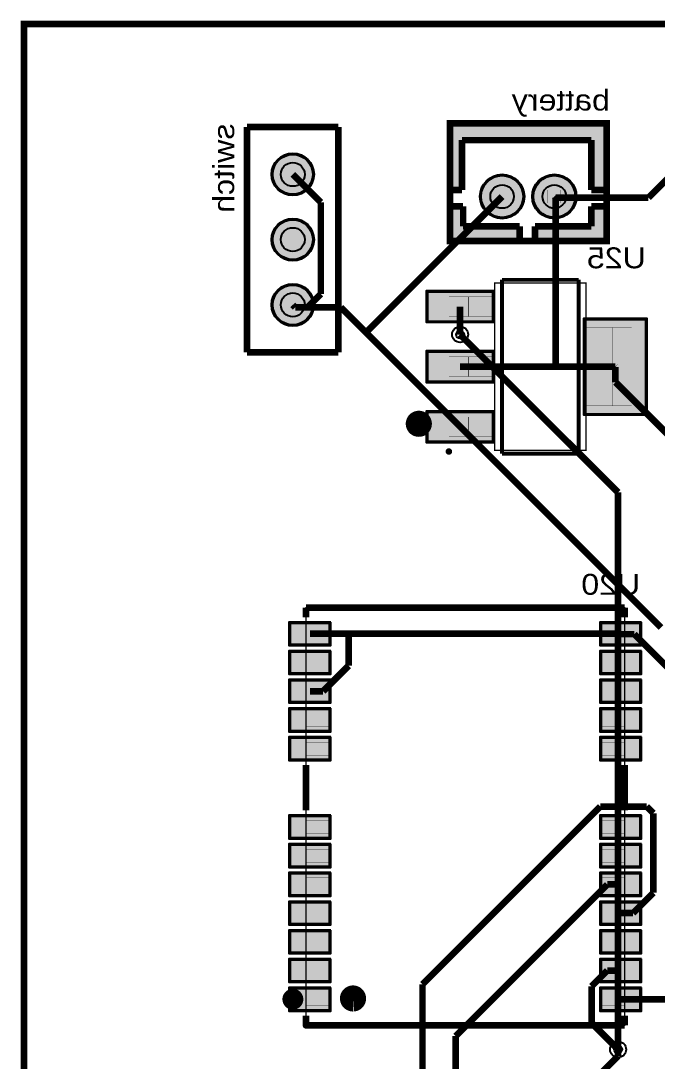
# Model space of a CAD drawing. Header units: millimetres. Extents: x -58 to -13, y -93 to 14.
# Drawn here: x -58.04 to -33.67, y -25.5 to 14.35 of the extents above; entities that cross this region are included whole.
import ezdxf
from ezdxf.enums import TextEntityAlignment as Align

# ---------------------------------------------------------------- set-up
doc = ezdxf.new("R2010")
doc.units = ezdxf.units.MM
doc.header["$MEASUREMENT"] = 0
for name, color, linetype, true_color in [('Board-Outline-Layer', 7, 'Continuous', 0xff00ff), ('Bottom-Layer', 7, 'Continuous', 0x0000ff), ('Bottom-Paste-Mask-Layer', 7, 'Continuous', 0x800000), ('Bottom-Solder-Mask-Layer', 7, 'Continuous', 0xaa00ff), ('Component-Marking-Layer', 7, 'Continuous', 0x66ffcc), ('Component-Shape-Layer', 7, 'Continuous', 0x00cccc), ('Document-Layer', 7, 'Continuous', 0xffffff), ('Hole-Layer', 7, 'Continuous', 0x222222), ('Multi-Layer', 7, 'Continuous', 0xc0c0c0), ('Pin-Floating-Layer', 7, 'Continuous', 0xff99ff), ('Pin-Soldering-Layer', 7, 'Continuous', 0xcc9999), ('Top-Layer', 7, 'Continuous', 0xff0000), ('Top-Paste-Mask-Layer', 7, 'Continuous', 0x808080), ('Top-Silkscreen-Layer', 7, 'Continuous', 0xffcc00), ('Top-Solder-Mask-Layer', 7, 'Continuous', 0x800080)]:
    doc.layers.add(name, color=color, linetype=linetype, true_color=true_color)
doc.styles.get("Standard").update_dxf_attribs({"font": 'arial.ttf'})

msp = doc.modelspace()

# ---------------------------------------------------------------- hatches: boundary and pattern name
at = {"layer": 'Bottom-Layer'}
for points in [[(-48.387, 8.469, 1), (-46.863, 8.469, 1)], [(-40.408, 7.62, 1), (-38.808, 7.62, 1)], [(-38.408, 7.62, 1), (-36.808, 7.62, 1)], [(-48.387, 5.969, 1), (-46.863, 5.969, 1)], [(-48.387, 3.469, 1), (-46.863, 3.469, 1)]]:
    msp.add_hatch(color=256, dxfattribs=at).paths.add_polyline_path(points)
at = {"layer": 'Bottom-Paste-Mask-Layer'}
for points in [[(-48.387, 8.469, 1), (-46.863, 8.469, 1)], [(-40.408, 7.62, 1), (-38.808, 7.62, 1)], [(-38.408, 7.62, 1), (-36.808, 7.62, 1)], [(-48.387, 5.969, 1), (-46.863, 5.969, 1)], [(-48.387, 3.469, 1), (-46.863, 3.469, 1)]]:
    msp.add_hatch(color=256, dxfattribs=at).paths.add_polyline_path(points)
at = {"layer": 'Bottom-Solder-Mask-Layer'}
for points in [[(-48.438, 8.469, 1), (-46.812, 8.469, 1)], [(-40.459, 7.62, 1), (-38.757, 7.62, 1)], [(-38.459, 7.62, 1), (-36.757, 7.62, 1)], [(-48.438, 5.969, 1), (-46.812, 5.969, 1)], [(-48.438, 3.469, 1), (-46.812, 3.469, 1)]]:
    msp.add_hatch(color=256, dxfattribs=at).paths.add_polyline_path(points)
at = {"layer": 'Component-Marking-Layer'}
for points in [[(-41.618, 10.42, 1), (-41.498, 10.42, 1)], [(-41.618, 10.42, 1), (-41.498, 10.42, 1)], [(-41.706, -2.147, 1), (-41.586, -2.147, 1)], [(-41.706, -2.147, 1), (-41.586, -2.147, 1)], [(-47.181, -24.129, 1), (-47.061, -24.129, 1)], [(-47.181, -24.129, 1), (-47.061, -24.129, 1)]]:
    msp.add_hatch(color=256, dxfattribs=at).paths.add_polyline_path(points)
at = {"layer": 'Document-Layer'}
for points in [[(-41.529, 7.874), (-41.148, 7.874), (-41.148, 9.779), (-36.195, 9.779), (-36.195, 7.874), (-35.687, 7.874), (-35.687, 10.414), (-41.529, 10.414)], [(-41.529, 7.874), (-41.148, 7.874), (-41.148, 9.779), (-36.195, 9.779), (-36.195, 7.874), (-35.687, 7.874), (-35.687, 10.414), (-41.529, 10.414)], [(-41.608, 7.239), (-41.1, 7.239), (-41.1, 6.477), (-38.941, 6.477), (-38.941, 5.969), (-41.656, 5.969)], [(-41.608, 7.239), (-41.1, 7.239), (-41.1, 6.477), (-38.941, 6.477), (-38.941, 5.969), (-41.656, 5.969)], [(-38.354, 6.477), (-38.354, 5.969), (-35.687, 5.969), (-35.687, 7.239), (-36.195, 7.239), (-36.195, 6.477)], [(-38.354, 6.477), (-38.354, 5.969), (-35.687, 5.969), (-35.687, 7.239), (-36.195, 7.239), (-36.195, 6.477)]]:
    msp.add_hatch(color=256, dxfattribs=at).paths.add_polyline_path(points)
at = {"layer": 'Hole-Layer'}
for points in [[(-48.082, 8.469, 1), (-47.168, 8.469, 1)], [(-40.058, 7.62, 1), (-39.158, 7.62, 1)], [(-38.058, 7.62, 1), (-37.158, 7.62, 1)], [(-48.082, 5.969, 1), (-47.168, 5.969, 1)], [(-48.082, 3.469, 1), (-47.168, 3.469, 1)]]:
    msp.add_hatch(color=256, dxfattribs=at).paths.add_polyline_path(points)
at = {"layer": 'Multi-Layer'}
for points in [[(-48.387, 8.469, 1), (-46.863, 8.469, 1)], [(-48.387, 8.469, 1), (-46.863, 8.469, 1)], [(-48.387, 8.469, 1), (-46.863, 8.469, 1)], [(-40.408, 7.62, 1), (-38.808, 7.62, 1)], [(-40.408, 7.62, 1), (-38.808, 7.62, 1)], [(-40.408, 7.62, 1), (-38.808, 7.62, 1)], [(-38.408, 7.62, 1), (-36.808, 7.62, 1)], [(-38.408, 7.62, 1), (-36.808, 7.62, 1)], [(-38.408, 7.62, 1), (-36.808, 7.62, 1)], [(-48.387, 5.969, 1), (-46.863, 5.969, 1)], [(-48.387, 5.969, 1), (-46.863, 5.969, 1)], [(-48.387, 5.969, 1), (-46.863, 5.969, 1)], [(-48.387, 3.469, 1), (-46.863, 3.469, 1)], [(-48.387, 3.469, 1), (-46.863, 3.469, 1)], [(-48.387, 3.469, 1), (-46.863, 3.469, 1)]]:
    msp.add_hatch(color=256, dxfattribs=at).paths.add_polyline_path(points)
at = {"layer": 'Pin-Floating-Layer'}
for points in [[(-39.886, 3.027), (-39.886, 3.777), (-40.906, 3.777), (-40.906, 3.027)], [(-39.886, 3.027), (-39.886, 3.777), (-40.906, 3.777), (-40.906, 3.027)], [(-35.386, -0.398), (-35.386, 2.602), (-36.406, 2.602), (-36.406, -0.398)], [(-35.386, -0.398), (-35.386, 2.602), (-36.406, 2.602), (-36.406, -0.398)], [(-39.886, 0.727), (-39.886, 1.477), (-40.906, 1.477), (-40.906, 0.727)], [(-39.886, 0.727), (-39.886, 1.477), (-40.906, 1.477), (-40.906, 0.727)], [(-39.886, -1.573), (-39.886, -0.823), (-40.906, -0.823), (-40.906, -1.573)], [(-39.886, -1.573), (-39.886, -0.823), (-40.906, -0.823), (-40.906, -1.573)]]:
    msp.add_hatch(color=256, dxfattribs=at).paths.add_polyline_path(points)
at = {"layer": 'Pin-Soldering-Layer'}
for points in [[(-39.858, 7.37), (-39.358, 7.37), (-39.358, 7.87), (-39.858, 7.87)], [(-39.858, 7.37), (-39.358, 7.37), (-39.358, 7.87), (-39.858, 7.87)], [(-37.858, 7.37), (-37.358, 7.37), (-37.358, 7.87), (-37.858, 7.87)], [(-37.858, 7.37), (-37.358, 7.37), (-37.358, 7.87), (-37.858, 7.87)], [(-40.896, 3.027), (-40.896, 3.777), (-41.646, 3.777), (-41.646, 3.027)], [(-40.896, 3.027), (-40.896, 3.777), (-41.646, 3.777), (-41.646, 3.027)], [(-34.646, -0.398), (-34.646, 2.602), (-35.396, 2.602), (-35.396, -0.398)], [(-34.646, -0.398), (-34.646, 2.602), (-35.396, 2.602), (-35.396, -0.398)], [(-40.896, 0.727), (-40.896, 1.477), (-41.646, 1.477), (-41.646, 0.727)], [(-40.896, 0.727), (-40.896, 1.477), (-41.646, 1.477), (-41.646, 0.727)], [(-40.896, -1.573), (-40.896, -0.823), (-41.646, -0.823), (-41.646, -1.573)], [(-40.896, -1.573), (-40.896, -0.823), (-41.646, -0.823), (-41.646, -1.573)], [(-46.221, -9.379), (-46.221, -8.879), (-47.121, -8.879), (-47.121, -9.379)], [(-46.221, -9.379), (-46.221, -8.879), (-47.121, -8.879), (-47.121, -9.379)], [(-34.921, -9.379), (-34.921, -8.879), (-35.821, -8.879), (-35.821, -9.379)], [(-34.921, -9.379), (-34.921, -8.879), (-35.821, -8.879), (-35.821, -9.379)], [(-46.221, -10.479), (-46.221, -9.979), (-47.121, -9.979), (-47.121, -10.479)], [(-46.221, -10.479), (-46.221, -9.979), (-47.121, -9.979), (-47.121, -10.479)], [(-34.921, -10.479), (-34.921, -9.979), (-35.821, -9.979), (-35.821, -10.479)], [(-34.921, -10.479), (-34.921, -9.979), (-35.821, -9.979), (-35.821, -10.479)], [(-46.221, -11.579), (-46.221, -11.079), (-47.121, -11.079), (-47.121, -11.579)], [(-46.221, -11.579), (-46.221, -11.079), (-47.121, -11.079), (-47.121, -11.579)], [(-34.921, -11.579), (-34.921, -11.079), (-35.821, -11.079), (-35.821, -11.579)], [(-34.921, -11.579), (-34.921, -11.079), (-35.821, -11.079), (-35.821, -11.579)], [(-46.221, -12.679), (-46.221, -12.179), (-47.121, -12.179), (-47.121, -12.679)], [(-46.221, -12.679), (-46.221, -12.179), (-47.121, -12.179), (-47.121, -12.679)], [(-34.921, -12.679), (-34.921, -12.179), (-35.821, -12.179), (-35.821, -12.679)], [(-34.921, -12.679), (-34.921, -12.179), (-35.821, -12.179), (-35.821, -12.679)], [(-46.221, -13.779), (-46.221, -13.279), (-47.121, -13.279), (-47.121, -13.779)], [(-46.221, -13.779), (-46.221, -13.279), (-47.121, -13.279), (-47.121, -13.779)], [(-34.921, -13.779), (-34.921, -13.279), (-35.821, -13.279), (-35.821, -13.779)], [(-34.921, -13.779), (-34.921, -13.279), (-35.821, -13.279), (-35.821, -13.779)], [(-46.221, -16.779), (-46.221, -16.279), (-47.121, -16.279), (-47.121, -16.779)], [(-46.221, -16.779), (-46.221, -16.279), (-47.121, -16.279), (-47.121, -16.779)], [(-34.921, -16.779), (-34.921, -16.279), (-35.821, -16.279), (-35.821, -16.779)], [(-34.921, -16.779), (-34.921, -16.279), (-35.821, -16.279), (-35.821, -16.779)], [(-46.221, -17.879), (-46.221, -17.379), (-47.121, -17.379), (-47.121, -17.879)], [(-46.221, -17.879), (-46.221, -17.379), (-47.121, -17.379), (-47.121, -17.879)], [(-34.921, -17.879), (-34.921, -17.379), (-35.821, -17.379), (-35.821, -17.879)], [(-34.921, -17.879), (-34.921, -17.379), (-35.821, -17.379), (-35.821, -17.879)], [(-46.221, -18.979), (-46.221, -18.479), (-47.121, -18.479), (-47.121, -18.979)], [(-46.221, -18.979), (-46.221, -18.479), (-47.121, -18.479), (-47.121, -18.979)], [(-34.921, -18.979), (-34.921, -18.479), (-35.821, -18.479), (-35.821, -18.979)], [(-34.921, -18.979), (-34.921, -18.479), (-35.821, -18.479), (-35.821, -18.979)], [(-46.221, -20.079), (-46.221, -19.579), (-47.121, -19.579), (-47.121, -20.079)], [(-46.221, -20.079), (-46.221, -19.579), (-47.121, -19.579), (-47.121, -20.079)], [(-34.921, -20.079), (-34.921, -19.579), (-35.821, -19.579), (-35.821, -20.079)], [(-34.921, -20.079), (-34.921, -19.579), (-35.821, -19.579), (-35.821, -20.079)], [(-46.221, -21.179), (-46.221, -20.679), (-47.121, -20.679), (-47.121, -21.179)], [(-46.221, -21.179), (-46.221, -20.679), (-47.121, -20.679), (-47.121, -21.179)], [(-34.921, -21.179), (-34.921, -20.679), (-35.821, -20.679), (-35.821, -21.179)], [(-34.921, -21.179), (-34.921, -20.679), (-35.821, -20.679), (-35.821, -21.179)], [(-46.221, -22.279), (-46.221, -21.779), (-47.121, -21.779), (-47.121, -22.279)], [(-46.221, -22.279), (-46.221, -21.779), (-47.121, -21.779), (-47.121, -22.279)], [(-34.921, -22.279), (-34.921, -21.779), (-35.821, -21.779), (-35.821, -22.279)], [(-34.921, -22.279), (-34.921, -21.779), (-35.821, -21.779), (-35.821, -22.279)], [(-46.221, -23.379), (-46.221, -22.879), (-47.121, -22.879), (-47.121, -23.379)], [(-46.221, -23.379), (-46.221, -22.879), (-47.121, -22.879), (-47.121, -23.379)], [(-34.921, -23.379), (-34.921, -22.879), (-35.821, -22.879), (-35.821, -23.379)], [(-34.921, -23.379), (-34.921, -22.879), (-35.821, -22.879), (-35.821, -23.379)]]:
    msp.add_hatch(color=256, dxfattribs=at).paths.add_polyline_path(points)
at = {"layer": 'Top-Layer'}
for points in [[(-48.387, 8.469, 1), (-46.863, 8.469, 1)], [(-40.408, 7.62, 1), (-38.808, 7.62, 1)], [(-38.408, 7.62, 1), (-36.808, 7.62, 1)], [(-48.387, 5.969, 1), (-46.863, 5.969, 1)], [(-48.387, 3.469, 1), (-46.863, 3.469, 1)], [(-39.966, 2.852), (-39.966, 3.952), (-42.466, 3.952), (-42.466, 2.852)], [(-34.106, -0.698), (-34.106, 2.902), (-36.446, 2.902), (-36.446, -0.698)], [(-39.966, 0.552), (-39.966, 1.652), (-42.466, 1.652), (-42.466, 0.552)], [(-39.966, -1.748), (-39.966, -0.648), (-42.466, -0.648), (-42.466, -1.748)], [(-46.221, -8.729), (-47.721, -8.729), (-47.721, -9.529), (-46.221, -9.529)], [(-34.321, -8.729), (-35.821, -8.729), (-35.821, -9.529), (-34.321, -9.529)], [(-46.221, -9.829), (-47.721, -9.829), (-47.721, -10.629), (-46.221, -10.629)], [(-34.321, -9.829), (-35.821, -9.829), (-35.821, -10.629), (-34.321, -10.629)], [(-46.221, -10.929), (-47.721, -10.929), (-47.721, -11.729), (-46.221, -11.729)], [(-34.321, -10.929), (-35.821, -10.929), (-35.821, -11.729), (-34.321, -11.729)], [(-46.221, -12.029), (-47.721, -12.029), (-47.721, -12.829), (-46.221, -12.829)], [(-34.321, -12.029), (-35.821, -12.029), (-35.821, -12.829), (-34.321, -12.829)], [(-46.221, -13.129), (-47.721, -13.129), (-47.721, -13.929), (-46.221, -13.929)], [(-34.321, -13.129), (-35.821, -13.129), (-35.821, -13.929), (-34.321, -13.929)], [(-46.221, -16.129), (-47.721, -16.129), (-47.721, -16.929), (-46.221, -16.929)], [(-34.321, -16.129), (-35.821, -16.129), (-35.821, -16.929), (-34.321, -16.929)], [(-46.221, -17.229), (-47.721, -17.229), (-47.721, -18.029), (-46.221, -18.029)], [(-34.321, -17.229), (-35.821, -17.229), (-35.821, -18.029), (-34.321, -18.029)], [(-46.221, -18.329), (-47.721, -18.329), (-47.721, -19.129), (-46.221, -19.129)], [(-34.321, -18.329), (-35.821, -18.329), (-35.821, -19.129), (-34.321, -19.129)], [(-46.221, -19.429), (-47.721, -19.429), (-47.721, -20.229), (-46.221, -20.229)], [(-34.321, -19.429), (-35.821, -19.429), (-35.821, -20.229), (-34.321, -20.229)], [(-46.221, -20.529), (-47.721, -20.529), (-47.721, -21.329), (-46.221, -21.329)], [(-34.321, -20.529), (-35.821, -20.529), (-35.821, -21.329), (-34.321, -21.329)], [(-46.221, -21.629), (-47.721, -21.629), (-47.721, -22.429), (-46.221, -22.429)], [(-34.321, -21.629), (-35.821, -21.629), (-35.821, -22.429), (-34.321, -22.429)], [(-46.221, -22.729), (-47.721, -22.729), (-47.721, -23.529), (-46.221, -23.529)], [(-34.321, -22.729), (-35.821, -22.729), (-35.821, -23.529), (-34.321, -23.529)]]:
    msp.add_hatch(color=256, dxfattribs=at).paths.add_polyline_path(points)
at = {"layer": 'Top-Paste-Mask-Layer'}
for points in [[(-48.387, 8.469, 1), (-46.863, 8.469, 1)], [(-40.408, 7.62, 1), (-38.808, 7.62, 1)], [(-38.408, 7.62, 1), (-36.808, 7.62, 1)], [(-48.387, 5.969, 1), (-46.863, 5.969, 1)], [(-48.387, 3.469, 1), (-46.863, 3.469, 1)], [(-39.966, 2.852), (-39.966, 3.952), (-42.466, 3.952), (-42.466, 2.852)], [(-34.106, -0.698), (-34.106, 2.902), (-36.446, 2.902), (-36.446, -0.698)], [(-39.966, 0.552), (-39.966, 1.652), (-42.466, 1.652), (-42.466, 0.552)], [(-39.966, -1.748), (-39.966, -0.648), (-42.466, -0.648), (-42.466, -1.748)], [(-46.221, -8.729), (-47.721, -8.729), (-47.721, -9.529), (-46.221, -9.529)], [(-34.321, -8.729), (-35.821, -8.729), (-35.821, -9.529), (-34.321, -9.529)], [(-46.221, -9.829), (-47.721, -9.829), (-47.721, -10.629), (-46.221, -10.629)], [(-34.321, -9.829), (-35.821, -9.829), (-35.821, -10.629), (-34.321, -10.629)], [(-46.221, -10.929), (-47.721, -10.929), (-47.721, -11.729), (-46.221, -11.729)], [(-34.321, -10.929), (-35.821, -10.929), (-35.821, -11.729), (-34.321, -11.729)], [(-46.221, -12.029), (-47.721, -12.029), (-47.721, -12.829), (-46.221, -12.829)], [(-34.321, -12.029), (-35.821, -12.029), (-35.821, -12.829), (-34.321, -12.829)], [(-46.221, -13.129), (-47.721, -13.129), (-47.721, -13.929), (-46.221, -13.929)], [(-34.321, -13.129), (-35.821, -13.129), (-35.821, -13.929), (-34.321, -13.929)], [(-46.221, -16.129), (-47.721, -16.129), (-47.721, -16.929), (-46.221, -16.929)], [(-34.321, -16.129), (-35.821, -16.129), (-35.821, -16.929), (-34.321, -16.929)], [(-46.221, -17.229), (-47.721, -17.229), (-47.721, -18.029), (-46.221, -18.029)], [(-34.321, -17.229), (-35.821, -17.229), (-35.821, -18.029), (-34.321, -18.029)], [(-46.221, -18.329), (-47.721, -18.329), (-47.721, -19.129), (-46.221, -19.129)], [(-34.321, -18.329), (-35.821, -18.329), (-35.821, -19.129), (-34.321, -19.129)], [(-46.221, -19.429), (-47.721, -19.429), (-47.721, -20.229), (-46.221, -20.229)], [(-34.321, -19.429), (-35.821, -19.429), (-35.821, -20.229), (-34.321, -20.229)], [(-46.221, -20.529), (-47.721, -20.529), (-47.721, -21.329), (-46.221, -21.329)], [(-34.321, -20.529), (-35.821, -20.529), (-35.821, -21.329), (-34.321, -21.329)], [(-46.221, -21.629), (-47.721, -21.629), (-47.721, -22.429), (-46.221, -22.429)], [(-34.321, -21.629), (-35.821, -21.629), (-35.821, -22.429), (-34.321, -22.429)], [(-46.221, -22.729), (-47.721, -22.729), (-47.721, -23.529), (-46.221, -23.529)], [(-34.321, -22.729), (-35.821, -22.729), (-35.821, -23.529), (-34.321, -23.529)]]:
    msp.add_hatch(color=256, dxfattribs=at).paths.add_polyline_path(points)
at = {"layer": 'Top-Solder-Mask-Layer'}
for points in [[(-48.438, 8.469, 1), (-46.812, 8.469, 1)], [(-40.459, 7.62, 1), (-38.757, 7.62, 1)], [(-38.459, 7.62, 1), (-36.757, 7.62, 1)], [(-48.438, 5.969, 1), (-46.812, 5.969, 1)], [(-48.438, 3.469, 1), (-46.812, 3.469, 1)], [(-39.915, 2.802), (-39.915, 4.003), (-42.517, 4.003), (-42.517, 2.802)], [(-34.055, -0.748), (-34.055, 2.953), (-36.497, 2.953), (-36.497, -0.748)], [(-39.915, 0.502), (-39.915, 1.703), (-42.517, 1.703), (-42.517, 0.502)], [(-39.915, -1.798), (-39.915, -0.597), (-42.517, -0.597), (-42.517, -1.798)], [(-46.171, -8.679), (-47.771, -8.679), (-47.771, -9.579), (-46.171, -9.579)], [(-34.271, -8.679), (-35.871, -8.679), (-35.871, -9.579), (-34.271, -9.579)], [(-46.171, -9.779), (-47.771, -9.779), (-47.771, -10.679), (-46.171, -10.679)], [(-34.271, -9.779), (-35.871, -9.779), (-35.871, -10.679), (-34.271, -10.679)], [(-46.171, -10.879), (-47.771, -10.879), (-47.771, -11.779), (-46.171, -11.779)], [(-34.271, -10.879), (-35.871, -10.879), (-35.871, -11.779), (-34.271, -11.779)], [(-46.171, -11.979), (-47.771, -11.979), (-47.771, -12.879), (-46.171, -12.879)], [(-34.271, -11.979), (-35.871, -11.979), (-35.871, -12.879), (-34.271, -12.879)], [(-46.171, -13.079), (-47.771, -13.079), (-47.771, -13.979), (-46.171, -13.979)], [(-34.271, -13.079), (-35.871, -13.079), (-35.871, -13.979), (-34.271, -13.979)], [(-46.171, -16.079), (-47.771, -16.079), (-47.771, -16.979), (-46.171, -16.979)], [(-34.271, -16.079), (-35.871, -16.079), (-35.871, -16.979), (-34.271, -16.979)], [(-46.171, -17.179), (-47.771, -17.179), (-47.771, -18.079), (-46.171, -18.079)], [(-34.271, -17.179), (-35.871, -17.179), (-35.871, -18.079), (-34.271, -18.079)], [(-46.171, -18.279), (-47.771, -18.279), (-47.771, -19.179), (-46.171, -19.179)], [(-34.271, -18.279), (-35.871, -18.279), (-35.871, -19.179), (-34.271, -19.179)], [(-46.171, -19.379), (-47.771, -19.379), (-47.771, -20.279), (-46.171, -20.279)], [(-34.271, -19.379), (-35.871, -19.379), (-35.871, -20.279), (-34.271, -20.279)], [(-46.171, -20.479), (-47.771, -20.479), (-47.771, -21.379), (-46.171, -21.379)], [(-34.271, -20.479), (-35.871, -20.479), (-35.871, -21.379), (-34.271, -21.379)], [(-46.171, -21.579), (-47.771, -21.579), (-47.771, -22.479), (-46.171, -22.479)], [(-34.271, -21.579), (-35.871, -21.579), (-35.871, -22.479), (-34.271, -22.479)], [(-46.171, -22.679), (-47.771, -22.679), (-47.771, -23.579), (-46.171, -23.579)], [(-34.271, -22.679), (-35.871, -22.679), (-35.871, -23.579), (-34.271, -23.579)]]:
    msp.add_hatch(color=256, dxfattribs=at).paths.add_polyline_path(points)

# ---------------------------------------------------------------- linework, layer by layer
at = {"layer": 'Board-Outline-Layer', "const_width": 0.254}
msp.add_lwpolyline([(-12.954, -92.837), (-12.954, 14.224), (-57.912, 14.224), (-57.912, -92.837)], close=True, dxfattribs=at)
at = {"layer": 'Bottom-Layer'}
for points in [[(-46.863, 8.469, -1), (-48.387, 8.469, -1)], [(-46.863, 5.969, -1), (-48.387, 5.969, -1)], [(-46.863, 3.469, -1), (-48.387, 3.469, -1)]]:
    msp.add_lwpolyline(points, format="xyb", close=True, dxfattribs=at)
for points in [[(-38.808, 7.62, -1), (-40.408, 7.62), (-40.408, 7.62, -1), (-38.808, 7.62)], [(-36.808, 7.62, -1), (-38.408, 7.62), (-38.408, 7.62, -1), (-36.808, 7.62)]]:
    msp.add_lwpolyline(points, format="xyb", dxfattribs=at)
at = {"layer": 'Bottom-Layer', "const_width": 0.254}
for points in [[(-35.167, -3.715), (-41.216, 2.334)], [(-35.167, -25.051), (-35.167, -3.715)], [(-35.167, -25.305), (-35.167, -25.051)], [(-49.391, -39.529), (-35.167, -25.305)]]:
    msp.add_lwpolyline(points, dxfattribs=at)
at = {"layer": 'Bottom-Paste-Mask-Layer'}
for points in [[(-46.863, 8.469, -1), (-48.387, 8.469, -1)], [(-46.863, 5.969, -1), (-48.387, 5.969, -1)], [(-46.863, 3.469, -1), (-48.387, 3.469, -1)]]:
    msp.add_lwpolyline(points, format="xyb", close=True, dxfattribs=at)
for points in [[(-38.808, 7.62, -1), (-40.408, 7.62), (-40.408, 7.62, -1), (-38.808, 7.62)], [(-36.808, 7.62, -1), (-38.408, 7.62), (-38.408, 7.62, -1), (-36.808, 7.62)]]:
    msp.add_lwpolyline(points, format="xyb", dxfattribs=at)
at = {"layer": 'Bottom-Solder-Mask-Layer'}
for points in [[(-46.812, 8.469, -1), (-48.438, 8.469), (-48.438, 8.469, -1), (-46.812, 8.469)], [(-46.812, 5.969, -1), (-48.438, 5.969), (-48.438, 5.969, -1), (-46.812, 5.969)], [(-46.812, 3.469, -1), (-48.438, 3.469), (-48.438, 3.469, -1), (-46.812, 3.469)]]:
    msp.add_lwpolyline(points, format="xyb", dxfattribs=at)
for points in [[(-38.757, 7.62, -1), (-40.459, 7.62, -1)], [(-36.757, 7.62, -1), (-38.459, 7.62, -1)]]:
    msp.add_lwpolyline(points, format="xyb", close=True, dxfattribs=at)
at = {"layer": 'Component-Marking-Layer', "const_width": 0.129}
for points in [[(-41.498, 10.42, -1), (-41.618, 10.42), (-41.618, 10.42, -1), (-41.498, 10.42)], [(-41.498, 10.42, -1), (-41.618, 10.42), (-41.618, 10.42, -1), (-41.498, 10.42)], [(-41.586, -2.147, -1), (-41.706, -2.147), (-41.706, -2.147, -1), (-41.586, -2.147)], [(-41.586, -2.147, -1), (-41.706, -2.147), (-41.706, -2.147, -1), (-41.586, -2.147)], [(-47.061, -24.129, -1), (-47.181, -24.129), (-47.181, -24.129, -1), (-47.061, -24.129)], [(-47.061, -24.129, -1), (-47.181, -24.129), (-47.181, -24.129, -1), (-47.061, -24.129)]]:
    msp.add_lwpolyline(points, format="xyb", dxfattribs=at)
at = {"layer": 'Component-Shape-Layer', "const_width": 0.0508}
for points in [[(-35.658, 5.92), (-35.658, 10.42), (-41.558, 10.42), (-41.558, 5.92)], [(-35.658, 5.92), (-35.658, 10.42), (-41.558, 10.42), (-41.558, 5.92)], [(-39.892, -2.098), (-36.392, -2.098), (-36.392, 4.302), (-39.892, 4.302)], [(-39.892, -2.098), (-36.392, -2.098), (-36.392, 4.302), (-39.892, 4.302)], [(-34.921, -24.129), (-34.921, -8.129), (-47.121, -8.129), (-47.121, -24.129)], [(-34.921, -24.129), (-34.921, -8.129), (-47.121, -8.129), (-47.121, -24.129)]]:
    msp.add_lwpolyline(points, close=True, dxfattribs=at)
at = {"layer": 'Document-Layer', "const_width": 0.00508}
for points in [[(-41.529, 7.874), (-41.148, 7.874), (-41.148, 9.779), (-36.195, 9.779), (-36.195, 7.874), (-35.687, 7.874), (-35.687, 10.414), (-41.529, 10.414)], [(-41.529, 7.874), (-41.148, 7.874), (-41.148, 9.779), (-36.195, 9.779), (-36.195, 7.874), (-35.687, 7.874), (-35.687, 10.414), (-41.529, 10.414)], [(-41.608, 7.239), (-41.1, 7.239), (-41.1, 6.477), (-38.941, 6.477), (-38.941, 5.969), (-41.656, 5.969)], [(-41.608, 7.239), (-41.1, 7.239), (-41.1, 6.477), (-38.941, 6.477), (-38.941, 5.969), (-41.656, 5.969)], [(-38.354, 6.477), (-38.354, 5.969), (-35.687, 5.969), (-35.687, 7.239), (-36.195, 7.239), (-36.195, 6.477)], [(-38.354, 6.477), (-38.354, 5.969), (-35.687, 5.969), (-35.687, 7.239), (-36.195, 7.239), (-36.195, 6.477)]]:
    msp.add_lwpolyline(points, close=True, dxfattribs=at)
at = {"layer": 'Document-Layer'}
for points, const_width in [([(-42.548, -1.085, -1), (-43.048, -1.085, -1)], 0.5), ([(-42.548, -1.085, -1), (-43.048, -1.085, -1)], 0.5), ([(-47.421, -23.129, -1), (-47.821, -23.129, -1)], 0.4), ([(-47.421, -23.129, -1), (-47.821, -23.129, -1)], 0.4)]:
    msp.add_lwpolyline(points, format="xyb", close=True, dxfattribs=dict(at, const_width=const_width))
at = {"layer": 'Hole-Layer'}
for points in [[(-47.168, 8.469, -1), (-48.082, 8.469, -1)], [(-39.158, 7.62, -1), (-40.058, 7.62, -1)], [(-37.158, 7.62, -1), (-38.058, 7.62, -1)], [(-47.168, 5.969, -1), (-48.082, 5.969, -1)], [(-47.168, 3.469, -1), (-48.082, 3.469, -1)], [(-41.063, 2.334, -1), (-41.368, 2.334, -1)], [(-35.014, -25.051, -1), (-35.319, -25.051, -1)]]:
    msp.add_lwpolyline(points, format="xyb", close=True, dxfattribs=at)
at = {"layer": 'Multi-Layer'}
for points in [[(-46.863, 8.469, -1), (-48.387, 8.469, -1)], [(-46.863, 8.469, -1), (-48.387, 8.469, -1)], [(-46.863, 8.469, -1), (-48.387, 8.469, -1)], [(-46.863, 5.969, -1), (-48.387, 5.969, -1)], [(-46.863, 5.969, -1), (-48.387, 5.969, -1)], [(-46.863, 5.969, -1), (-48.387, 5.969, -1)], [(-46.863, 3.469, -1), (-48.387, 3.469, -1)], [(-46.863, 3.469, -1), (-48.387, 3.469, -1)], [(-46.863, 3.469, -1), (-48.387, 3.469, -1)], [(-40.911, 2.334, -1), (-41.521, 2.334, -1)], [(-34.862, -25.051, -1), (-35.472, -25.051, -1)]]:
    msp.add_lwpolyline(points, format="xyb", close=True, dxfattribs=at)
for points in [[(-38.808, 7.62, -1), (-40.408, 7.62), (-40.408, 7.62, -1), (-38.808, 7.62)], [(-38.808, 7.62, -1), (-40.408, 7.62), (-40.408, 7.62, -1), (-38.808, 7.62)], [(-38.808, 7.62, -1), (-40.408, 7.62), (-40.408, 7.62, -1), (-38.808, 7.62)], [(-36.808, 7.62, -1), (-38.408, 7.62), (-38.408, 7.62, -1), (-36.808, 7.62)], [(-36.808, 7.62, -1), (-38.408, 7.62), (-38.408, 7.62, -1), (-36.808, 7.62)], [(-36.808, 7.62, -1), (-38.408, 7.62), (-38.408, 7.62, -1), (-36.808, 7.62)]]:
    msp.add_lwpolyline(points, format="xyb", dxfattribs=at)
at = {"layer": 'Pin-Floating-Layer', "const_width": 0.00508}
for points in [[(-39.886, 3.027), (-39.886, 3.777), (-40.906, 3.777), (-40.906, 3.027)], [(-39.886, 3.027), (-39.886, 3.777), (-40.906, 3.777), (-40.906, 3.027)], [(-35.386, -0.398), (-35.386, 2.602), (-36.406, 2.602), (-36.406, -0.398)], [(-35.386, -0.398), (-35.386, 2.602), (-36.406, 2.602), (-36.406, -0.398)], [(-39.886, 0.727), (-39.886, 1.477), (-40.906, 1.477), (-40.906, 0.727)], [(-39.886, 0.727), (-39.886, 1.477), (-40.906, 1.477), (-40.906, 0.727)], [(-39.886, -1.573), (-39.886, -0.823), (-40.906, -0.823), (-40.906, -1.573)], [(-39.886, -1.573), (-39.886, -0.823), (-40.906, -0.823), (-40.906, -1.573)]]:
    msp.add_lwpolyline(points, close=True, dxfattribs=at)
at = {"layer": 'Pin-Soldering-Layer', "const_width": 0.00508}
for points in [[(-39.858, 7.37), (-39.358, 7.37), (-39.358, 7.87), (-39.858, 7.87)], [(-39.858, 7.37), (-39.358, 7.37), (-39.358, 7.87), (-39.858, 7.87)], [(-37.858, 7.37), (-37.358, 7.37), (-37.358, 7.87), (-37.858, 7.87)], [(-37.858, 7.37), (-37.358, 7.37), (-37.358, 7.87), (-37.858, 7.87)], [(-40.896, 3.027), (-40.896, 3.777), (-41.646, 3.777), (-41.646, 3.027)], [(-40.896, 3.027), (-40.896, 3.777), (-41.646, 3.777), (-41.646, 3.027)], [(-34.646, -0.398), (-34.646, 2.602), (-35.396, 2.602), (-35.396, -0.398)], [(-34.646, -0.398), (-34.646, 2.602), (-35.396, 2.602), (-35.396, -0.398)], [(-40.896, 0.727), (-40.896, 1.477), (-41.646, 1.477), (-41.646, 0.727)], [(-40.896, 0.727), (-40.896, 1.477), (-41.646, 1.477), (-41.646, 0.727)], [(-40.896, -1.573), (-40.896, -0.823), (-41.646, -0.823), (-41.646, -1.573)], [(-40.896, -1.573), (-40.896, -0.823), (-41.646, -0.823), (-41.646, -1.573)], [(-46.221, -9.379), (-46.221, -8.879), (-47.121, -8.879), (-47.121, -9.379)], [(-46.221, -9.379), (-46.221, -8.879), (-47.121, -8.879), (-47.121, -9.379)], [(-34.921, -9.379), (-34.921, -8.879), (-35.821, -8.879), (-35.821, -9.379)], [(-34.921, -9.379), (-34.921, -8.879), (-35.821, -8.879), (-35.821, -9.379)], [(-46.221, -10.479), (-46.221, -9.979), (-47.121, -9.979), (-47.121, -10.479)], [(-46.221, -10.479), (-46.221, -9.979), (-47.121, -9.979), (-47.121, -10.479)], [(-34.921, -10.479), (-34.921, -9.979), (-35.821, -9.979), (-35.821, -10.479)], [(-34.921, -10.479), (-34.921, -9.979), (-35.821, -9.979), (-35.821, -10.479)], [(-46.221, -11.579), (-46.221, -11.079), (-47.121, -11.079), (-47.121, -11.579)], [(-46.221, -11.579), (-46.221, -11.079), (-47.121, -11.079), (-47.121, -11.579)], [(-34.921, -11.579), (-34.921, -11.079), (-35.821, -11.079), (-35.821, -11.579)], [(-34.921, -11.579), (-34.921, -11.079), (-35.821, -11.079), (-35.821, -11.579)], [(-46.221, -12.679), (-46.221, -12.179), (-47.121, -12.179), (-47.121, -12.679)], [(-46.221, -12.679), (-46.221, -12.179), (-47.121, -12.179), (-47.121, -12.679)], [(-34.921, -12.679), (-34.921, -12.179), (-35.821, -12.179), (-35.821, -12.679)], [(-34.921, -12.679), (-34.921, -12.179), (-35.821, -12.179), (-35.821, -12.679)], [(-46.221, -13.779), (-46.221, -13.279), (-47.121, -13.279), (-47.121, -13.779)], [(-46.221, -13.779), (-46.221, -13.279), (-47.121, -13.279), (-47.121, -13.779)], [(-34.921, -13.779), (-34.921, -13.279), (-35.821, -13.279), (-35.821, -13.779)], [(-34.921, -13.779), (-34.921, -13.279), (-35.821, -13.279), (-35.821, -13.779)], [(-46.221, -16.779), (-46.221, -16.279), (-47.121, -16.279), (-47.121, -16.779)], [(-46.221, -16.779), (-46.221, -16.279), (-47.121, -16.279), (-47.121, -16.779)], [(-34.921, -16.779), (-34.921, -16.279), (-35.821, -16.279), (-35.821, -16.779)], [(-34.921, -16.779), (-34.921, -16.279), (-35.821, -16.279), (-35.821, -16.779)], [(-46.221, -17.879), (-46.221, -17.379), (-47.121, -17.379), (-47.121, -17.879)], [(-46.221, -17.879), (-46.221, -17.379), (-47.121, -17.379), (-47.121, -17.879)], [(-34.921, -17.879), (-34.921, -17.379), (-35.821, -17.379), (-35.821, -17.879)], [(-34.921, -17.879), (-34.921, -17.379), (-35.821, -17.379), (-35.821, -17.879)], [(-46.221, -18.979), (-46.221, -18.479), (-47.121, -18.479), (-47.121, -18.979)], [(-46.221, -18.979), (-46.221, -18.479), (-47.121, -18.479), (-47.121, -18.979)], [(-34.921, -18.979), (-34.921, -18.479), (-35.821, -18.479), (-35.821, -18.979)], [(-34.921, -18.979), (-34.921, -18.479), (-35.821, -18.479), (-35.821, -18.979)], [(-46.221, -20.079), (-46.221, -19.579), (-47.121, -19.579), (-47.121, -20.079)], [(-46.221, -20.079), (-46.221, -19.579), (-47.121, -19.579), (-47.121, -20.079)], [(-34.921, -20.079), (-34.921, -19.579), (-35.821, -19.579), (-35.821, -20.079)], [(-34.921, -20.079), (-34.921, -19.579), (-35.821, -19.579), (-35.821, -20.079)], [(-46.221, -21.179), (-46.221, -20.679), (-47.121, -20.679), (-47.121, -21.179)], [(-46.221, -21.179), (-46.221, -20.679), (-47.121, -20.679), (-47.121, -21.179)], [(-34.921, -21.179), (-34.921, -20.679), (-35.821, -20.679), (-35.821, -21.179)], [(-34.921, -21.179), (-34.921, -20.679), (-35.821, -20.679), (-35.821, -21.179)], [(-46.221, -22.279), (-46.221, -21.779), (-47.121, -21.779), (-47.121, -22.279)], [(-46.221, -22.279), (-46.221, -21.779), (-47.121, -21.779), (-47.121, -22.279)], [(-34.921, -22.279), (-34.921, -21.779), (-35.821, -21.779), (-35.821, -22.279)], [(-34.921, -22.279), (-34.921, -21.779), (-35.821, -21.779), (-35.821, -22.279)], [(-46.221, -23.379), (-46.221, -22.879), (-47.121, -22.879), (-47.121, -23.379)], [(-46.221, -23.379), (-46.221, -22.879), (-47.121, -22.879), (-47.121, -23.379)], [(-34.921, -23.379), (-34.921, -22.879), (-35.821, -22.879), (-35.821, -23.379)], [(-34.921, -23.379), (-34.921, -22.879), (-35.821, -22.879), (-35.821, -23.379)]]:
    msp.add_lwpolyline(points, close=True, dxfattribs=at)
at = {"layer": 'Top-Layer', "const_width": 0.254}
for points in [[(-34.006, 7.574), (-29.434, 12.146)], [(-46.55, 7.394), (-47.625, 8.469)], [(-44.772, 2.456), (-39.608, 7.62)], [(-37.562, 7.574), (-37.608, 7.62)], [(-37.562, 1.102), (-37.562, 7.574)], [(-37.562, 7.574), (-34.006, 7.574)], [(-46.55, 3.882), (-46.55, 7.394)], [(-47.058, 3.374), (-46.55, 3.882)], [(-47.531, 3.374), (-47.625, 3.469)], [(-47.058, 3.374), (-47.531, 3.374)], [(-45.788, 3.374), (-47.058, 3.374)], [(-44.772, 2.358), (-45.788, 3.374)], [(-41.216, 2.334), (-41.216, 3.402)], [(-44.772, 2.358), (-44.772, 2.456)], [(-41.216, -1.198), (-44.772, 2.358)], [(-37.562, 1.102), (-41.216, 1.102)], [(-35.276, 1.102), (-37.562, 1.102)], [(-35.266, 1.093), (-35.276, 1.102)], [(-35.266, 0.508), (-35.266, 1.093)], [(-28.154, -6.604), (-35.266, 0.508)], [(-33.523, -8.89), (-41.216, -1.198)], [(-45.485, -9.129), (-46.971, -9.129)], [(-45.485, -9.129), (-45.485, -10.351)], [(-35.071, -9.129), (-45.485, -9.129)], [(-35.056, -9.144), (-35.071, -9.129)], [(-34.548, -9.144), (-35.056, -9.144)], [(-32.98, -10.712), (-34.548, -9.144)], [(-45.485, -10.351), (-46.463, -11.329)], [(-46.463, -11.329), (-46.971, -11.329)], [(-42.657, -22.557), (-35.849, -15.749)], [(-35.849, -15.749), (-34.071, -15.749)], [(-34.071, -15.749), (-33.817, -16.003)], [(-33.817, -16.003), (-33.817, -19.051)], [(-41.387, -24.537), (-35.579, -18.729)], [(-35.579, -18.729), (-35.071, -18.729)], [(-33.817, -19.051), (-34.595, -19.829)], [(-34.595, -19.829), (-35.071, -19.829)], [(-36.183, -22.632), (-35.579, -22.029)], [(-35.579, -22.029), (-35.071, -22.029)], [(-42.657, -26.671), (-42.657, -22.557)], [(-36.183, -24.035), (-36.183, -22.632)], [(-31.467, -23.129), (-35.071, -23.129)], [(-35.167, -25.051), (-36.183, -24.035)], [(-41.387, -26.671), (-41.387, -24.537)]]:
    msp.add_lwpolyline(points, dxfattribs=at)
at = {"layer": 'Top-Layer'}
for points in [[(-46.863, 8.469, -1), (-48.387, 8.469, -1)], [(-46.863, 5.969, -1), (-48.387, 5.969, -1)], [(-46.863, 3.469, -1), (-48.387, 3.469, -1)]]:
    msp.add_lwpolyline(points, format="xyb", close=True, dxfattribs=at)
for points in [[(-38.808, 7.62, -1), (-40.408, 7.62), (-40.408, 7.62, -1), (-38.808, 7.62)], [(-36.808, 7.62, -1), (-38.408, 7.62), (-38.408, 7.62, -1), (-36.808, 7.62)]]:
    msp.add_lwpolyline(points, format="xyb", dxfattribs=at)
for points in [[(-39.966, 2.852), (-39.966, 3.952), (-42.466, 3.952), (-42.466, 2.852)], [(-34.106, -0.698), (-34.106, 2.902), (-36.446, 2.902), (-36.446, -0.698)], [(-39.966, 0.552), (-39.966, 1.652), (-42.466, 1.652), (-42.466, 0.552)], [(-39.966, -1.748), (-39.966, -0.648), (-42.466, -0.648), (-42.466, -1.748)], [(-46.221, -8.729), (-47.721, -8.729), (-47.721, -9.529), (-46.221, -9.529)], [(-34.321, -8.729), (-35.821, -8.729), (-35.821, -9.529), (-34.321, -9.529)], [(-46.221, -9.829), (-47.721, -9.829), (-47.721, -10.629), (-46.221, -10.629)], [(-34.321, -9.829), (-35.821, -9.829), (-35.821, -10.629), (-34.321, -10.629)], [(-46.221, -10.929), (-47.721, -10.929), (-47.721, -11.729), (-46.221, -11.729)], [(-34.321, -10.929), (-35.821, -10.929), (-35.821, -11.729), (-34.321, -11.729)], [(-46.221, -12.029), (-47.721, -12.029), (-47.721, -12.829), (-46.221, -12.829)], [(-34.321, -12.029), (-35.821, -12.029), (-35.821, -12.829), (-34.321, -12.829)], [(-46.221, -13.129), (-47.721, -13.129), (-47.721, -13.929), (-46.221, -13.929)], [(-34.321, -13.129), (-35.821, -13.129), (-35.821, -13.929), (-34.321, -13.929)], [(-46.221, -16.129), (-47.721, -16.129), (-47.721, -16.929), (-46.221, -16.929)], [(-34.321, -16.129), (-35.821, -16.129), (-35.821, -16.929), (-34.321, -16.929)], [(-46.221, -17.229), (-47.721, -17.229), (-47.721, -18.029), (-46.221, -18.029)], [(-34.321, -17.229), (-35.821, -17.229), (-35.821, -18.029), (-34.321, -18.029)], [(-46.221, -18.329), (-47.721, -18.329), (-47.721, -19.129), (-46.221, -19.129)], [(-34.321, -18.329), (-35.821, -18.329), (-35.821, -19.129), (-34.321, -19.129)], [(-46.221, -19.429), (-47.721, -19.429), (-47.721, -20.229), (-46.221, -20.229)], [(-34.321, -19.429), (-35.821, -19.429), (-35.821, -20.229), (-34.321, -20.229)], [(-46.221, -20.529), (-47.721, -20.529), (-47.721, -21.329), (-46.221, -21.329)], [(-34.321, -20.529), (-35.821, -20.529), (-35.821, -21.329), (-34.321, -21.329)], [(-46.221, -21.629), (-47.721, -21.629), (-47.721, -22.429), (-46.221, -22.429)], [(-34.321, -21.629), (-35.821, -21.629), (-35.821, -22.429), (-34.321, -22.429)], [(-46.221, -22.729), (-47.721, -22.729), (-47.721, -23.529), (-46.221, -23.529)], [(-34.321, -22.729), (-35.821, -22.729), (-35.821, -23.529), (-34.321, -23.529)]]:
    msp.add_lwpolyline(points, close=True, dxfattribs=at)
at = {"layer": 'Top-Paste-Mask-Layer'}
for points in [[(-46.863, 8.469, -1), (-48.387, 8.469, -1)], [(-46.863, 5.969, -1), (-48.387, 5.969, -1)], [(-46.863, 3.469, -1), (-48.387, 3.469, -1)]]:
    msp.add_lwpolyline(points, format="xyb", close=True, dxfattribs=at)
for points in [[(-38.808, 7.62, -1), (-40.408, 7.62), (-40.408, 7.62, -1), (-38.808, 7.62)], [(-36.808, 7.62, -1), (-38.408, 7.62), (-38.408, 7.62, -1), (-36.808, 7.62)]]:
    msp.add_lwpolyline(points, format="xyb", dxfattribs=at)
for points in [[(-39.966, 2.852), (-39.966, 3.952), (-42.466, 3.952), (-42.466, 2.852)], [(-34.106, -0.698), (-34.106, 2.902), (-36.446, 2.902), (-36.446, -0.698)], [(-39.966, 0.552), (-39.966, 1.652), (-42.466, 1.652), (-42.466, 0.552)], [(-39.966, -1.748), (-39.966, -0.648), (-42.466, -0.648), (-42.466, -1.748)], [(-46.221, -8.729), (-47.721, -8.729), (-47.721, -9.529), (-46.221, -9.529)], [(-34.321, -8.729), (-35.821, -8.729), (-35.821, -9.529), (-34.321, -9.529)], [(-46.221, -9.829), (-47.721, -9.829), (-47.721, -10.629), (-46.221, -10.629)], [(-34.321, -9.829), (-35.821, -9.829), (-35.821, -10.629), (-34.321, -10.629)], [(-46.221, -10.929), (-47.721, -10.929), (-47.721, -11.729), (-46.221, -11.729)], [(-34.321, -10.929), (-35.821, -10.929), (-35.821, -11.729), (-34.321, -11.729)], [(-46.221, -12.029), (-47.721, -12.029), (-47.721, -12.829), (-46.221, -12.829)], [(-34.321, -12.029), (-35.821, -12.029), (-35.821, -12.829), (-34.321, -12.829)], [(-46.221, -13.129), (-47.721, -13.129), (-47.721, -13.929), (-46.221, -13.929)], [(-34.321, -13.129), (-35.821, -13.129), (-35.821, -13.929), (-34.321, -13.929)], [(-46.221, -16.129), (-47.721, -16.129), (-47.721, -16.929), (-46.221, -16.929)], [(-34.321, -16.129), (-35.821, -16.129), (-35.821, -16.929), (-34.321, -16.929)], [(-46.221, -17.229), (-47.721, -17.229), (-47.721, -18.029), (-46.221, -18.029)], [(-34.321, -17.229), (-35.821, -17.229), (-35.821, -18.029), (-34.321, -18.029)], [(-46.221, -18.329), (-47.721, -18.329), (-47.721, -19.129), (-46.221, -19.129)], [(-34.321, -18.329), (-35.821, -18.329), (-35.821, -19.129), (-34.321, -19.129)], [(-46.221, -19.429), (-47.721, -19.429), (-47.721, -20.229), (-46.221, -20.229)], [(-34.321, -19.429), (-35.821, -19.429), (-35.821, -20.229), (-34.321, -20.229)], [(-46.221, -20.529), (-47.721, -20.529), (-47.721, -21.329), (-46.221, -21.329)], [(-34.321, -20.529), (-35.821, -20.529), (-35.821, -21.329), (-34.321, -21.329)], [(-46.221, -21.629), (-47.721, -21.629), (-47.721, -22.429), (-46.221, -22.429)], [(-34.321, -21.629), (-35.821, -21.629), (-35.821, -22.429), (-34.321, -22.429)], [(-46.221, -22.729), (-47.721, -22.729), (-47.721, -23.529), (-46.221, -23.529)], [(-34.321, -22.729), (-35.821, -22.729), (-35.821, -23.529), (-34.321, -23.529)]]:
    msp.add_lwpolyline(points, close=True, dxfattribs=at)
at = {"layer": 'Top-Silkscreen-Layer'}
for points, const_width in [([(-49.375, 10.287), (-49.375, 1.651)], 0.254), ([(-49.375, 10.287), (-45.875, 10.287)], 0.254), ([(-49.375, 10.287), (-49.375, 1.651)], 0.254), ([(-49.375, 10.287), (-45.875, 10.287)], 0.254), ([(-45.875, 10.287), (-45.875, 1.651)], 0.254), ([(-45.875, 10.287), (-45.875, 1.651)], 0.254), ([(-36.195, 9.779), (-41.148, 9.779)], 0.254), ([(-41.148, 9.779), (-41.148, 7.874)], 0.254), ([(-36.195, 9.779), (-41.148, 9.779)], 0.254), ([(-41.148, 9.779), (-41.148, 7.874)], 0.254), ([(-36.195, 7.874), (-36.195, 9.779)], 0.254), ([(-36.195, 7.874), (-36.195, 9.779)], 0.254), ([(-41.148, 7.874), (-41.529, 7.874)], 0.254), ([(-41.148, 7.874), (-41.529, 7.874)], 0.254), ([(-35.687, 7.874), (-36.195, 7.874)], 0.254), ([(-35.687, 7.874), (-36.195, 7.874)], 0.254), ([(-41.608, 7.239), (-41.1, 7.239)], 0.254), ([(-41.608, 7.239), (-41.1, 7.239)], 0.254), ([(-41.1, 7.239), (-41.1, 6.477)], 0.254), ([(-41.1, 7.239), (-41.1, 6.477)], 0.254), ([(-35.687, 7.239), (-36.195, 7.239)], 0.254), ([(-36.195, 7.239), (-36.195, 6.477)], 0.254), ([(-35.687, 7.239), (-36.195, 7.239)], 0.254), ([(-36.195, 7.239), (-36.195, 6.477)], 0.254), ([(-41.1, 6.477), (-38.941, 6.477)], 0.254), ([(-41.1, 6.477), (-38.941, 6.477)], 0.254), ([(-38.941, 6.477), (-38.941, 5.969)], 0.254), ([(-38.941, 6.477), (-38.941, 5.969)], 0.254), ([(-36.195, 6.477), (-38.354, 6.477)], 0.254), ([(-38.354, 6.477), (-38.354, 5.969)], 0.254), ([(-36.195, 6.477), (-38.354, 6.477)], 0.254), ([(-38.354, 6.477), (-38.354, 5.969)], 0.254), ([(-36.674, 4.429), (-39.617, 4.429)], 0.152), ([(-39.617, 4.429), (-39.617, -2.224)], 0.152), ([(-36.674, 4.429), (-39.617, 4.429)], 0.152), ([(-39.617, 4.429), (-39.617, -2.224)], 0.152), ([(-36.674, -2.224), (-36.674, 4.429)], 0.152), ([(-36.674, -2.224), (-36.674, 4.429)], 0.152), ([(-49.375, 1.651), (-45.875, 1.651)], 0.254), ([(-49.375, 1.651), (-45.875, 1.651)], 0.254), ([(-39.617, -2.224), (-36.674, -2.224)], 0.152), ([(-39.617, -2.224), (-36.674, -2.224)], 0.152), ([(-34.921, -8.129), (-47.121, -8.129)], 0.254), ([(-47.121, -8.129), (-47.121, -8.498)], 0.254), ([(-34.921, -8.129), (-47.121, -8.129)], 0.254), ([(-47.121, -8.129), (-47.121, -8.498)], 0.254), ([(-34.921, -8.498), (-34.921, -8.129)], 0.254), ([(-34.921, -8.498), (-34.921, -8.129)], 0.254), ([(-47.121, -14.16), (-47.121, -15.898)], 0.254), ([(-47.121, -14.16), (-47.121, -15.898)], 0.254), ([(-34.921, -15.898), (-34.921, -14.16)], 0.254), ([(-34.921, -15.898), (-34.921, -14.16)], 0.254), ([(-47.121, -23.76), (-47.121, -24.129)], 0.254), ([(-47.121, -23.76), (-47.121, -24.129)], 0.254), ([(-34.921, -24.129), (-34.921, -23.76)], 0.254), ([(-34.921, -24.129), (-34.921, -23.76)], 0.254), ([(-47.121, -24.129), (-34.921, -24.129)], 0.254), ([(-47.121, -24.129), (-34.921, -24.129)], 0.254)]:
    msp.add_lwpolyline(points, dxfattribs=dict(at, const_width=const_width))
at = {"layer": 'Top-Silkscreen-Layer', "const_width": 0.254}
msp.add_lwpolyline([(-35.608, 10.42), (-41.608, 10.42), (-41.608, 5.92), (-35.608, 5.92)], close=True, dxfattribs=at)
msp.add_lwpolyline([(-35.608, 10.42), (-41.608, 10.42), (-41.608, 5.92), (-35.608, 5.92)], close=True, dxfattribs=at)
at = {"layer": 'Top-Silkscreen-Layer', "const_width": 0.5}
msp.add_lwpolyline([(-45.318, -23.349, -0.986), (-45.325, -22.849, -0.986), (-45.304, -23.349)], format="xyb", dxfattribs=at)
msp.add_lwpolyline([(-45.318, -23.349, -0.986), (-45.325, -22.849, -0.986), (-45.304, -23.349)], format="xyb", dxfattribs=at)
at = {"layer": 'Top-Solder-Mask-Layer'}
for points in [[(-46.812, 8.469, -1), (-48.438, 8.469), (-48.438, 8.469, -1), (-46.812, 8.469)], [(-46.812, 5.969, -1), (-48.438, 5.969), (-48.438, 5.969, -1), (-46.812, 5.969)], [(-46.812, 3.469, -1), (-48.438, 3.469), (-48.438, 3.469, -1), (-46.812, 3.469)]]:
    msp.add_lwpolyline(points, format="xyb", dxfattribs=at)
for points in [[(-38.757, 7.62, -1), (-40.459, 7.62, -1)], [(-36.757, 7.62, -1), (-38.459, 7.62, -1)]]:
    msp.add_lwpolyline(points, format="xyb", close=True, dxfattribs=at)
for points in [[(-39.915, 2.802), (-39.915, 4.003), (-42.517, 4.003), (-42.517, 2.802)], [(-34.055, -0.748), (-34.055, 2.953), (-36.497, 2.953), (-36.497, -0.748)], [(-39.915, 0.502), (-39.915, 1.703), (-42.517, 1.703), (-42.517, 0.502)], [(-39.915, -1.798), (-39.915, -0.597), (-42.517, -0.597), (-42.517, -1.798)], [(-46.171, -8.679), (-47.771, -8.679), (-47.771, -9.579), (-46.171, -9.579)], [(-34.271, -8.679), (-35.871, -8.679), (-35.871, -9.579), (-34.271, -9.579)], [(-46.171, -9.779), (-47.771, -9.779), (-47.771, -10.679), (-46.171, -10.679)], [(-34.271, -9.779), (-35.871, -9.779), (-35.871, -10.679), (-34.271, -10.679)], [(-46.171, -10.879), (-47.771, -10.879), (-47.771, -11.779), (-46.171, -11.779)], [(-34.271, -10.879), (-35.871, -10.879), (-35.871, -11.779), (-34.271, -11.779)], [(-46.171, -11.979), (-47.771, -11.979), (-47.771, -12.879), (-46.171, -12.879)], [(-34.271, -11.979), (-35.871, -11.979), (-35.871, -12.879), (-34.271, -12.879)], [(-46.171, -13.079), (-47.771, -13.079), (-47.771, -13.979), (-46.171, -13.979)], [(-34.271, -13.079), (-35.871, -13.079), (-35.871, -13.979), (-34.271, -13.979)], [(-46.171, -16.079), (-47.771, -16.079), (-47.771, -16.979), (-46.171, -16.979)], [(-34.271, -16.079), (-35.871, -16.079), (-35.871, -16.979), (-34.271, -16.979)], [(-46.171, -17.179), (-47.771, -17.179), (-47.771, -18.079), (-46.171, -18.079)], [(-34.271, -17.179), (-35.871, -17.179), (-35.871, -18.079), (-34.271, -18.079)], [(-46.171, -18.279), (-47.771, -18.279), (-47.771, -19.179), (-46.171, -19.179)], [(-34.271, -18.279), (-35.871, -18.279), (-35.871, -19.179), (-34.271, -19.179)], [(-46.171, -19.379), (-47.771, -19.379), (-47.771, -20.279), (-46.171, -20.279)], [(-34.271, -19.379), (-35.871, -19.379), (-35.871, -20.279), (-34.271, -20.279)], [(-46.171, -20.479), (-47.771, -20.479), (-47.771, -21.379), (-46.171, -21.379)], [(-34.271, -20.479), (-35.871, -20.479), (-35.871, -21.379), (-34.271, -21.379)], [(-46.171, -21.579), (-47.771, -21.579), (-47.771, -22.479), (-46.171, -22.479)], [(-34.271, -21.579), (-35.871, -21.579), (-35.871, -22.479), (-34.271, -22.479)], [(-46.171, -22.679), (-47.771, -22.679), (-47.771, -23.579), (-46.171, -23.579)], [(-34.271, -22.679), (-35.871, -22.679), (-35.871, -23.579), (-34.271, -23.579)]]:
    msp.add_lwpolyline(points, close=True, dxfattribs=at)

# ---------------------------------------------------------------- texts
at = {"layer": 'Top-Silkscreen-Layer', "text_generation_flag": 2, "width": 1.1}
for s, p in [('battery', (-35.481, 10.674)), ('U25', (-34.106, 4.632)), ('U20', (-34.321, -7.875))]:
    msp.add_text(s, height=0.8001, dxfattribs=at).set_placement(p, align=Align.BOTTOM_LEFT)
msp.add_text('switch', height=0.8001, rotation=90, dxfattribs=at).set_placement((-49.629, 10.414), align=Align.BOTTOM_LEFT)

doc.saveas('drawing.dxf')
